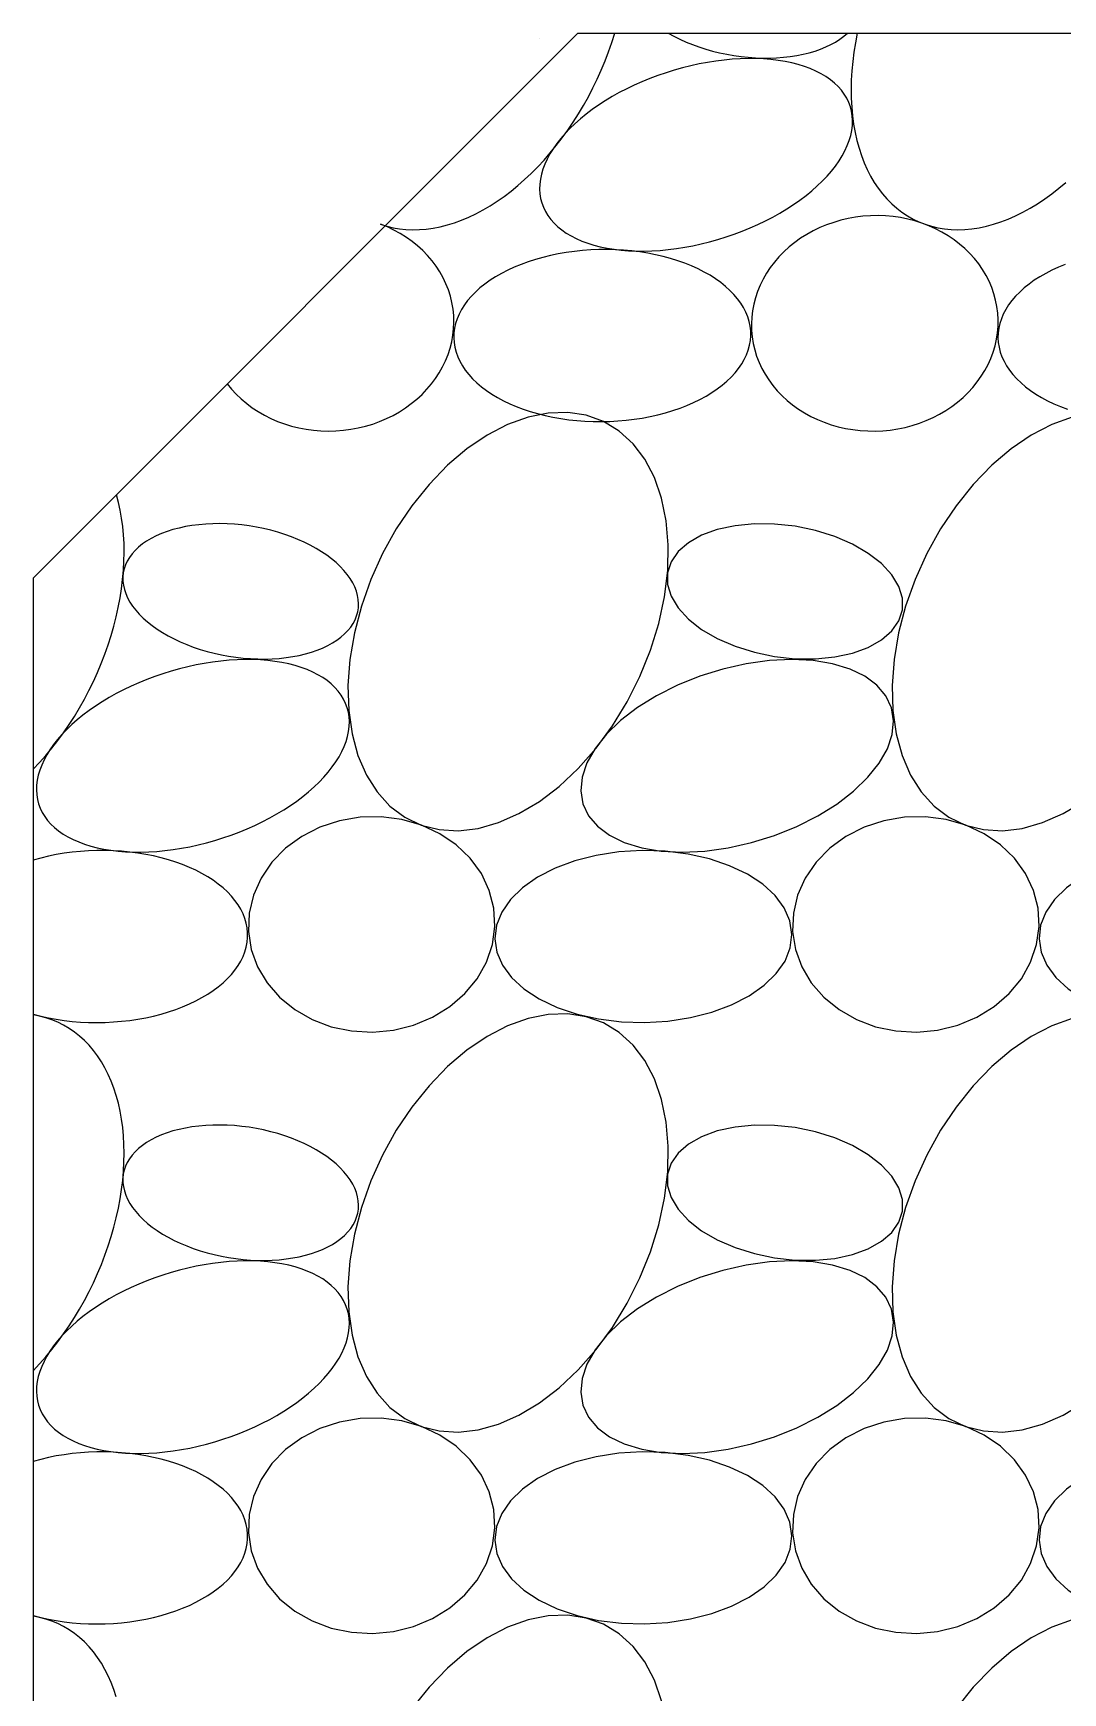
# Model space of a CAD drawing. Extents: x 10 to 698, y 9 to 300.
# Drawn here: x 646.261 to 648.152, y 139.733 to 142.779 of the extents above; entities that cross this region are included whole.
import ezdxf

# ---------------------------------------------------------------- set-up
doc = ezdxf.new("R2010")
doc.units = 0
doc.header["$LTSCALE"] = 0.5
doc.header["$MEASUREMENT"] = 0
doc.layers.get('0').update_dxf_attribs({"linetype": 'CONTINUOUS'})
doc.layers.add('A-DETL-MCUT', color=2, linetype='CONTINUOUS')
doc.layers.add('A-DETL-PATT', color=8, linetype='CONTINUOUS')

# ---------------------------------------------------------------- blocks, each defined once
blk = doc.blocks.new('BATT-01')
at = {"flags": 128}
for points in [[(-0.06648, 0.06741), (-0.07044, 0.06884), (-0.07469, 0.06949), (-0.07917, 0.06935), (-0.0838, 0.06843), (-0.0885, 0.06674), (-0.09321, 0.0643), (-0.09783, 0.06116), (-0.1023, 0.05738), (-0.10654, 0.053), (-0.11048, 0.04811), (-0.11406, 0.04278), (-0.11721, 0.0371), (-0.1199, 0.03117), (-0.12206, 0.02508), (-0.12368, 0.01893), (-0.12471, 0.01282), (-0.12515, 0.00685), (-0.12498, 0.00113), (-0.12421, -0.00426), (-0.12285, -0.00922), (-0.12093, -0.01368), (-0.11847, -0.01756), (-0.11552, -0.0208), (-0.11213, -0.02335), (-0.10834, -0.02515), (-0.10422, -0.0262), (-0.09985, -0.02645), (-0.09529, -0.02592), (-0.09061, -0.02461), (-0.0859, -0.02254), (-0.08122, -0.01975), (-0.07667, -0.01628), (-0.07231, -0.01219), (-0.06821, -0.00755), (-0.06444, -0.00243), (-0.06107, 0.00309), (-0.05814, 0.0089), (-0.05571, 0.01493), (-0.05382, 0.02106), (-0.05249, 0.0272), (-0.05176, 0.03325), (-0.05162, 0.03911), (-0.05209, 0.04467), (-0.05315, 0.04986), (-0.0548, 0.05458), (-0.05699, 0.05876), (-0.0597, 0.06233), (-0.06288, 0.06523)], [(-0.0518, 0.0327), (-0.0518, 0.03004), (-0.05098, 0.02734), (-0.04936, 0.02466), (-0.047, 0.02211), (-0.04397, 0.01974), (-0.04036, 0.01764), (-0.03627, 0.01587), (-0.03184, 0.01448), (-0.0272, 0.01352), (-0.02248, 0.01301), (-0.01783, 0.01297), (-0.0134, 0.0134), (-0.00932, 0.01429), (-0.00571, 0.0156), (-0.00268, 0.01731), (-0.00032, 0.01936), (0.00129, 0.02168), (0.00211, 0.02421), (0.00211, 0.02687), (0.00129, 0.02958), (-0.00032, 0.03225), (-0.00268, 0.03481), (-0.00571, 0.03717), (-0.00933, 0.03927), (-0.01341, 0.04104), (-0.01785, 0.04243), (-0.02249, 0.04339), (-0.02721, 0.0439), (-0.03185, 0.04395), (-0.03628, 0.04352), (-0.04037, 0.04263), (-0.04398, 0.04131), (-0.04701, 0.0396), (-0.04937, 0.03756), (-0.05098, 0.03523)], [(-0.07123, -0.0203), (-0.06995, -0.02303), (-0.0679, -0.02545), (-0.06514, -0.02751), (-0.06172, -0.02917), (-0.05772, -0.03038), (-0.05324, -0.03112), (-0.04836, -0.03137), (-0.0432, -0.03112), (-0.03788, -0.03039), (-0.03252, -0.02919), (-0.02722, -0.02754), (-0.02212, -0.02548), (-0.01732, -0.02307), (-0.01294, -0.02034), (-0.00907, -0.01737), (-0.00579, -0.01421), (-0.00319, -0.01095), (-0.00131, -0.00765), (-0.00021, -0.00438), (0.0001, -0.00123), (-0.00039, 0.00175), (-0.00167, 0.00448), (-0.00372, 0.0069), (-0.00648, 0.00897), (-0.0099, 0.01062), (-0.0139, 0.01183), (-0.01839, 0.01257), (-0.02326, 0.01282), (-0.02842, 0.01257), (-0.03374, 0.01184), (-0.03911, 0.01064), (-0.0444, 0.00899), (-0.0495, 0.00694), (-0.0543, 0.00452), (-0.05868, 0.00179), (-0.06255, -0.00118), (-0.06583, -0.00433), (-0.06843, -0.0076), (-0.07031, -0.0109), (-0.07141, -0.01417), (-0.07172, -0.01732)], [(-0.14801, -0.04955), (-0.14737, -0.05369), (-0.14593, -0.05767), (-0.14373, -0.06137), (-0.14085, -0.06468), (-0.13736, -0.06751), (-0.13336, -0.06978), (-0.12897, -0.07142), (-0.12431, -0.07238), (-0.11952, -0.07264), (-0.11473, -0.07219), (-0.11009, -0.07104), (-0.10573, -0.06923), (-0.10177, -0.0668), (-0.09833, -0.06383), (-0.0955, -0.06041), (-0.09337, -0.05662), (-0.09199, -0.05259), (-0.09142, -0.04842), (-0.09166, -0.04423), (-0.0927, -0.04016), (-0.09453, -0.03631), (-0.09708, -0.03279), (-0.10028, -0.0297), (-0.10403, -0.02715), (-0.10825, -0.02519), (-0.11279, -0.02388), (-0.11753, -0.02327), (-0.12233, -0.02336), (-0.12706, -0.02417), (-0.13158, -0.02565), (-0.13576, -0.02778), (-0.13947, -0.03049), (-0.14262, -0.0337), (-0.14511, -0.03732), (-0.14687, -0.04124), (-0.14784, -0.04536)], [(-0.09144, -0.05124), (-0.09098, -0.05432), (-0.08968, -0.05731), (-0.0876, -0.06014), (-0.08476, -0.06274), (-0.08125, -0.06504), (-0.07715, -0.06699), (-0.07257, -0.06854), (-0.06761, -0.06965), (-0.06239, -0.0703), (-0.05705, -0.07046), (-0.05172, -0.07014), (-0.04653, -0.06934), (-0.0416, -0.06809), (-0.03707, -0.0664), (-0.03303, -0.06433), (-0.02959, -0.06193), (-0.02683, -0.05925), (-0.02482, -0.05636), (-0.02362, -0.05333), (-0.02324, -0.05024), (-0.02371, -0.04716), (-0.025, -0.04416), (-0.02709, -0.04134), (-0.02993, -0.03874), (-0.03344, -0.03643), (-0.03753, -0.03448), (-0.04212, -0.03293), (-0.04708, -0.03182), (-0.0523, -0.03118), (-0.05763, -0.03101), (-0.06296, -0.03133), (-0.06816, -0.03213), (-0.07308, -0.03339), (-0.07762, -0.03507), (-0.08166, -0.03714), (-0.0851, -0.03955), (-0.08786, -0.04223), (-0.08986, -0.04512), (-0.09107, -0.04815)]]:
    blk.add_lwpolyline(points, close=True, dxfattribs=at)
blk = doc.blocks.new('*X267')
at = {"color": 0}
blk.add_line((647.1898, 142.7686), (647.1898, 142.7686), dxfattribs=at)

msp = doc.modelspace()

# ---------------------------------------------------------------- linework, layer by layer
at = {"layer": 'A-DETL-MCUT'}
for p, q in [((646.26087003, 141.77896613), (647.26087003, 142.77896613)), ((647.26087003, 142.77896613), (654.01087003, 142.77896613)), ((646.26087003, 141.77896613), (646.26087003, 134.77896613))]:
    msp.add_line(p, q, dxfattribs=at)
at = {"layer": 'A-DETL-PATT', "flags": 128}
for points in [[(646.89900071, 142.4283191), (646.91021388, 142.4247814), (646.9217208, 142.42199529), (646.93349856, 142.41996632), (646.94552371, 142.41869854), (646.95777229, 142.41819446), (646.9702199, 142.4184551), (646.98284177, 142.41947993), (646.99561274, 142.4212669), (647.00850739, 142.42381248), (647.02150004, 142.42711157), (647.0345648, 142.43115761), (647.04767566, 142.43594255), (647.0608065, 142.44145685), (647.07393117, 142.44768954), (647.08702354, 142.45462819), (647.10005753, 142.46225899), (647.11300718, 142.47056674), (647.12584669, 142.4795349), (647.13855051, 142.4891456), (647.15109331, 142.49937971), (647.16345014, 142.51021683), (647.17559637, 142.52163539), (647.18750781, 142.53361265), (647.19916075, 142.54612475), (647.21053196, 142.55914677), (647.22159882, 142.57265278), (647.23233927, 142.58661587), (647.24273192, 142.60100825), (647.25275608, 142.61580124), (647.26239177, 142.63096538), (647.27161982, 142.64647047), (647.28042184, 142.66228563), (647.2887803, 142.67837937), (647.29667856, 142.69471962), (647.30410088, 142.71127385), (647.31103248, 142.72800909), (647.31745955, 142.744892), (647.3233693, 142.76188897), (647.32874996, 142.77896613)], [(647.42720805, 142.77896613), (647.43760931, 142.77323827), (647.44848964, 142.76782503), (647.45980844, 142.76274661), (647.47152348, 142.75802197), (647.48359104, 142.75366874), (647.4959661, 142.74970315), (647.50860248, 142.74614001), (647.52145302, 142.74299261), (647.53446978, 142.7402727), (647.54760419, 142.73799043), (647.56080723, 142.7361543), (647.57402963, 142.73477118), (647.58722207, 142.73384622), (647.60033531, 142.73338287), (647.61332042, 142.73338287), (647.62612895, 142.73384622), (647.63871311, 142.73477118), (647.65102593, 142.7361543), (647.66302148, 142.73799043), (647.67465499, 142.7402727), (647.68588305, 142.74299261), (647.69666377, 142.74614001), (647.70695693, 142.74970315), (647.7167241, 142.75366874), (647.72592885, 142.75802197), (647.73453682, 142.76274661), (647.74251591, 142.76782503), (647.74983633, 142.77323827), (647.75647077, 142.77896613)], [(647.77427395, 142.77896613), (647.77086277, 142.76145476), (647.76805118, 142.74402864), (647.76584508, 142.72672427), (647.76424908, 142.70957788), (647.76326652, 142.69262538), (647.76289947, 142.6759023), (647.76314869, 142.65944363), (647.76401366, 142.64328387), (647.76549257, 142.62745685), (647.76758232, 142.61199573), (647.77027853, 142.59693287), (647.77357556, 142.58229984), (647.77746651, 142.56812727), (647.78194321, 142.55444486), (647.78699631, 142.54128125), (647.7926152, 142.52866402), (647.79878814, 142.51661959), (647.80550218, 142.50517319), (647.81274326, 142.49434879), (647.82049623, 142.48416907), (647.82874483, 142.47465533), (647.83747181, 142.46582752), (647.84665887, 142.45770411), (647.85628678, 142.45030212), (647.86633537, 142.44363705), (647.87678359, 142.43772287), (647.88760957, 142.43257195), (647.89879064, 142.42819509), (647.91030336, 142.42460146), (647.92212364, 142.42179857), (647.9342267, 142.41979231), (647.94658722, 142.41858687), (647.95917929, 142.41818477), (647.97197655, 142.41858687), (647.98495219, 142.41979231), (647.99807904, 142.42179857), (648.0113296, 142.42460146), (648.02467612, 142.42819509), (648.03809065, 142.43257195), (648.0515451, 142.43772287), (648.06501128, 142.44363705), (648.07846099, 142.45030212), (648.09186607, 142.45770411), (648.10519843, 142.46582752), (648.11843016, 142.47465533), (648.13153354, 142.48416907), (648.14448112, 142.49434879), (648.1572458, 142.50517319)], [(646.61740706, 142.13550316), (646.62531381, 142.12574983), (646.63389371, 142.11644372), (646.64311496, 142.10761932), (646.65294338, 142.09930933), (646.66334255, 142.09154455), (646.67427394, 142.08435376), (646.68569702, 142.07776361), (646.69756947, 142.07179851), (646.70984728, 142.06648058), (646.72248495, 142.06182953), (646.73543564, 142.05786259), (646.74865137, 142.05459446), (646.76208315, 142.05203726), (646.7756812, 142.05020046), (646.78939512, 142.04909087), (646.8031741, 142.0487126), (646.81696707, 142.04906706), (646.83072291, 142.05015293), (646.84439064, 142.05196618), (646.8579196, 142.0545001), (646.87125966, 142.0577453), (646.88436138, 142.06168974), (646.8971762, 142.06631882), (646.90965664, 142.07161537), (646.92175643, 142.07755976), (646.93343073, 142.08412997), (646.94463629, 142.09130165), (646.95533156, 142.09904821), (646.96547692, 142.10734095), (646.97503476, 142.11614914), (646.98396967, 142.12544012), (646.99224852, 142.13517948), (646.99984064, 142.14533111), (647.0067179, 142.15585738), (647.01285479, 142.1667193), (647.01822859, 142.17787661), (647.02281937, 142.18928795), (647.02661012, 142.20091103), (647.02958679, 142.21270278), (647.03173835, 142.2246195), (647.03305683, 142.23661703), (647.03353733, 142.24865089), (647.03317809, 142.2606765), (647.03198042, 142.27264928), (647.02994878, 142.28452486), (647.02709068, 142.29625924), (647.02341672, 142.30780892), (647.01894052, 142.3191311), (647.01367867, 142.33018382), (647.00765066, 142.34092611), (647.00087884, 142.35131817), (646.9933883, 142.36132149), (646.9852068, 142.37089898), (646.97636467, 142.38001515), (646.96689467, 142.38863623), (646.9568319, 142.39673025), (646.94621366, 142.40426723), (646.93507929, 142.41121923), (646.92347006, 142.41756048), (646.91142899, 142.42326749), (646.89900071, 142.4283191)], [(648.15628408, 142.35470366), (648.14381968, 142.34958192), (648.13185482, 142.34407202), (648.12042649, 142.338191), (648.10957, 142.33195703), (648.09931892, 142.32538939), (648.08970493, 142.31850837), (648.08075775, 142.31133525), (648.07250502, 142.30389219), (648.06497227, 142.2962022), (648.05818278, 142.28828905), (648.05215752, 142.28017721), (648.04691513, 142.27189173), (648.0424718, 142.26345824), (648.03884128, 142.25490279), (648.03603478, 142.24625185), (648.03406098, 142.23753213), (648.03292598, 142.2287706), (648.03263329, 142.21999434), (648.0331838, 142.21123048), (648.03457583, 142.20250609), (648.03680507, 142.19384816), (648.03986462, 142.18528344), (648.04374504, 142.1768384), (648.04843432, 142.16853914), (648.05391797, 142.16041133), (648.06017905, 142.15248008), (648.06719819, 142.14476991), (648.07495371, 142.13730464), (648.08342163, 142.13010736), (648.09257578, 142.12320031), (648.10238787, 142.11660484), (648.11282755, 142.11034134), (648.12386258, 142.10442916), (648.13545883, 142.09888657), (648.14758047, 142.09373073), (648.16019002, 142.08897755)], [(646.26087003, 141.42793842), (646.27264085, 141.44039827), (646.28413212, 141.45337875), (646.29532072, 141.46685376), (646.30618414, 141.48079617), (646.31670053, 141.49517795), (646.32684873, 141.50997015), (646.33660833, 141.52514301), (646.34595968, 141.54066602), (646.35488397, 141.55650794), (646.36336326, 141.57263689), (646.37138047, 141.58902044), (646.37891949, 141.60562561), (646.38596515, 141.62241901), (646.39250326, 141.63936685), (646.39852068, 141.65643502), (646.4040053, 141.6735892), (646.40894608, 141.69079486), (646.41333309, 141.70801741), (646.4171575, 141.72522217), (646.42041162, 141.74237455), (646.42308889, 141.75944004), (646.42518394, 141.7763843), (646.42669255, 141.79317324), (646.42761167, 141.80977308), (646.42793948, 141.82615044), (646.42767529, 141.84227236), (646.42681965, 141.8581064), (646.42537428, 141.87362071), (646.42334208, 141.88878409), (646.42072715, 141.90356601), (646.41753474, 141.91793675), (646.41377128, 141.93186739)], [(646.26087003, 140.97841421), (646.27465133, 140.9748716), (646.28876477, 140.9717813), (646.30316667, 140.96915288), (646.31781246, 140.96699448), (646.33265681, 140.96531277), (646.34765379, 140.96411296), (646.36275698, 140.96339876), (646.37791964, 140.96317237), (646.39309486, 140.96343452), (646.40823566, 140.96418437), (646.42329519, 140.96541961), (646.43822685, 140.96713641), (646.45298442, 140.96932948), (646.46752225, 140.971992), (646.48179532, 140.97511576), (646.49575949, 140.97869108), (646.50937152, 140.98270689), (646.5225893, 140.98715077), (646.53537192, 140.99200896), (646.54767982, 140.99726644), (646.55947491, 141.00290693), (646.57072069, 141.00891297), (646.58138236, 141.01526598), (646.59142692, 141.02194629), (646.60082329, 141.02893324), (646.60954239, 141.0362052), (646.61755723, 141.04373967), (646.62484302, 141.05151333), (646.6313772, 141.05950212), (646.63713956, 141.06768132), (646.64211225, 141.07602561), (646.6462799, 141.08450918), (646.6496296, 141.09310577), (646.65215099, 141.10178878), (646.65383626, 141.11053133), (646.6546802, 141.11930637), (646.6546802, 141.12808674), (646.65383626, 141.13684527), (646.65215099, 141.14555486), (646.6496296, 141.15418855), (646.6462799, 141.16271962), (646.64211225, 141.17112167), (646.63713956, 141.1793687), (646.6313772, 141.18743519), (646.62484302, 141.19529618), (646.61755723, 141.20292733), (646.60954239, 141.21030503), (646.60082329, 141.21740645), (646.59142692, 141.22420961), (646.58138236, 141.23069346), (646.57072069, 141.23683794), (646.55947491, 141.24262402), (646.54767982, 141.2480338), (646.53537192, 141.25305054), (646.5225893, 141.25765872), (646.50937152, 141.26184406), (646.49575949, 141.26559363), (646.48179532, 141.26889582), (646.46752225, 141.2717404), (646.45298442, 141.27411858), (646.43822685, 141.27602299), (646.42329519, 141.27744774), (646.40823566, 141.27838843), (646.39309486, 141.27884213), (646.37791964, 141.27880745), (646.36275698, 141.2782845), (646.34765379, 141.27727489), (646.33265681, 141.27578174), (646.31781246, 141.27380969), (646.30316667, 141.27136482), (646.28876477, 141.26845471), (646.27465133, 141.26508836), (646.26087003, 141.2612762)], [(646.26087003, 140.32421972), (646.27266586, 140.33670693), (646.28418088, 140.34971695), (646.29539184, 140.36322351), (646.30627608, 140.37719931), (646.3168116, 140.39161611), (646.32697713, 140.40644479), (646.33675211, 140.42165538), (646.34611681, 140.43721715), (646.3550523, 140.45309866), (646.36354052, 140.46926782), (646.37156432, 140.48569196), (646.3791075, 140.5023379), (646.38615481, 140.51917199), (646.39269201, 140.53616023), (646.3987059, 140.5532683), (646.40418432, 140.57046162), (646.40911621, 140.58770546), (646.41349159, 140.60496498), (646.41730163, 140.6222053), (646.42053863, 140.63939159), (646.42319605, 140.65648912), (646.42526853, 140.67346335), (646.42675186, 140.69027999), (646.42764306, 140.70690505), (646.42794033, 140.72330494), (646.42764306, 140.73944653), (646.42675186, 140.7552972), (646.42526853, 140.77082493), (646.42319605, 140.78599835), (646.42053863, 140.80078679), (646.41730163, 140.81516037), (646.41349159, 140.82909006), (646.40911621, 140.84254771), (646.40418432, 140.85550613), (646.3987059, 140.86793913), (646.39269201, 140.87982159), (646.38615481, 140.89112951), (646.3791075, 140.90184004), (646.37156432, 140.91193154), (646.36354052, 140.92138361), (646.3550523, 140.93017716), (646.34611681, 140.93829443), (646.33675211, 140.94571901), (646.32697713, 140.95243589), (646.3168116, 140.95843152), (646.30627608, 140.96369377), (646.29539184, 140.96821201), (646.28418088, 140.97197711), (646.27266586, 140.97498147), (646.26087003, 140.97721902)], [(646.26087003, 139.87469551), (646.27465133, 139.8711529), (646.28876477, 139.86806261), (646.30316667, 139.86543419), (646.31781246, 139.86327578), (646.33265681, 139.86159407), (646.34765379, 139.86039426), (646.36275698, 139.85968006), (646.37791964, 139.85945368), (646.39309486, 139.85971582), (646.40823566, 139.86046567), (646.42329519, 139.86170091), (646.43822685, 139.86341772), (646.45298442, 139.86561078), (646.46752225, 139.86827331), (646.48179532, 139.87139706), (646.49575949, 139.87497238), (646.50937152, 139.87898819), (646.5225893, 139.88343207), (646.53537192, 139.88829027), (646.54767982, 139.89354774), (646.55947491, 139.89918823), (646.57072069, 139.90519427), (646.58138236, 139.91154728), (646.59142692, 139.9182276), (646.60082329, 139.92521455), (646.60954239, 139.93248651), (646.61755723, 139.94002098), (646.62484302, 139.94779463), (646.6313772, 139.95578342), (646.63713956, 139.96396262), (646.64211225, 139.97230692), (646.6462799, 139.98079049), (646.6496296, 139.98938708), (646.65215099, 139.99807008), (646.65383626, 140.00681263), (646.6546802, 140.01558767), (646.6546802, 140.02436804), (646.65383626, 140.03312657), (646.65215099, 140.04183616), (646.6496296, 140.05046985), (646.6462799, 140.05900092), (646.64211225, 140.06740297), (646.63713956, 140.07565001), (646.6313772, 140.0837165), (646.62484302, 140.09157748), (646.61755723, 140.09920863), (646.60954239, 140.10658633), (646.60082329, 140.11368776), (646.59142692, 140.12049092), (646.58138236, 140.12697477), (646.57072069, 140.13311924), (646.55947491, 140.13890532), (646.54767982, 140.1443151), (646.53537192, 140.14933184), (646.5225893, 140.15394002), (646.50937152, 140.15812537), (646.49575949, 140.16187494), (646.48179532, 140.16517712), (646.46752225, 140.1680217), (646.45298442, 140.17039988), (646.43822685, 140.17230429), (646.42329519, 140.17372905), (646.40823566, 140.17466973), (646.39309486, 140.17512344), (646.37791964, 140.17508876), (646.36275698, 140.1745658), (646.34765379, 140.17355619), (646.33265681, 140.17206305), (646.31781246, 140.17009099), (646.30316667, 140.16764612), (646.28876477, 140.16473601), (646.27465133, 140.16136967), (646.26087003, 140.1575575)], [(646.41349159, 139.72537137), (646.40911621, 139.73882902), (646.40418432, 139.75178743), (646.3987059, 139.76422043), (646.39269201, 139.7761029), (646.38615481, 139.78741082), (646.3791075, 139.79812135), (646.37156432, 139.80821284), (646.36354052, 139.81766491), (646.3550523, 139.82645847), (646.34611681, 139.83457573), (646.33675211, 139.84200031), (646.32697713, 139.8487172), (646.3168116, 139.85471282), (646.30627608, 139.85997507), (646.29539184, 139.86449331), (646.28418088, 139.86825842), (646.27266586, 139.87126278), (646.26087003, 139.87350032)]]:
    msp.add_lwpolyline(points, dxfattribs=at)
for points in [[(647.19488975, 142.46750751), (647.19782849, 142.45948145), (647.20156214, 142.45172815), (647.2060801, 142.4442696), (647.21136957, 142.43712694), (647.21741556, 142.43032041), (647.22420092, 142.4238693), (647.23170643, 142.41779191), (647.23991081, 142.41210546), (647.2487908, 142.40682607), (647.25832123, 142.4019687), (647.26847509, 142.39754713), (647.2792236, 142.39357388), (647.29053628, 142.39006022), (647.30238107, 142.38701611), (647.3147244, 142.38445018), (647.32753127, 142.3823697), (647.34076538, 142.38078057), (647.35438922, 142.37968729), (647.36836418, 142.37909296), (647.38265063, 142.37899927), (647.39720809, 142.37940648), (647.41199528, 142.38031344), (647.42697029, 142.38171758), (647.44209068, 142.38361491), (647.45731357, 142.38600007), (647.47259583, 142.38886628), (647.48789413, 142.39220542), (647.50316511, 142.39600803), (647.51836548, 142.40026333), (647.53345215, 142.40495926), (647.54838236, 142.4100825), (647.56311378, 142.41561854), (647.57760467, 142.42155168), (647.59181394, 142.4278651), (647.60570131, 142.43454091), (647.61922742, 142.44156018), (647.63235394, 142.44890302), (647.64504364, 142.45654861), (647.65726056, 142.46447528), (647.66897007, 142.47266056), (647.68013898, 142.48108125), (647.69073563, 142.48971348), (647.70072998, 142.49853278), (647.7100937, 142.50751416), (647.71880025, 142.51663214), (647.72682495, 142.5258609), (647.73414505, 142.53517426), (647.7407398, 142.54454583), (647.74659051, 142.55394904), (647.7516806, 142.56335723), (647.75599563, 142.57274375), (647.75952338, 142.58208198), (647.76225384, 142.59134546), (647.76417927, 142.60050791), (647.76529423, 142.60954338), (647.76559554, 142.61842625), (647.76508235, 142.62713134), (647.76375612, 142.63563398), (647.7616206, 142.64391005), (647.75868186, 142.65193611), (647.75494822, 142.65968941), (647.75043025, 142.66714796), (647.74514078, 142.67429062), (647.7390948, 142.68109715), (647.73230943, 142.68754826), (647.72480392, 142.69362565), (647.71659954, 142.6993121), (647.70771955, 142.70459149), (647.69818912, 142.70944886), (647.68803526, 142.71387043), (647.67728676, 142.71784368), (647.66597407, 142.72135734), (647.65412928, 142.72440145), (647.64178596, 142.72696738), (647.62897909, 142.72904786), (647.61574497, 142.73063699), (647.60212113, 142.73173027), (647.58814617, 142.7323246), (647.57385972, 142.73241829), (647.55930227, 142.73201108), (647.54451508, 142.73110412), (647.52954006, 142.72969998), (647.51441968, 142.72780265), (647.49919678, 142.72541749), (647.48391452, 142.72255128), (647.46861622, 142.71921214), (647.45334524, 142.71540953), (647.43814488, 142.71115423), (647.42305821, 142.7064583), (647.408128, 142.70133506), (647.39339657, 142.69579902), (647.37890569, 142.68986588), (647.36469642, 142.68355246), (647.35080904, 142.67687665), (647.33728293, 142.66985738), (647.32415642, 142.66251454), (647.31146672, 142.65486895), (647.29924979, 142.64694228), (647.28754028, 142.638757), (647.27637137, 142.63033631), (647.26577472, 142.62170408), (647.25578037, 142.61288478), (647.24641665, 142.6039034), (647.2377101, 142.59478542), (647.2296854, 142.58555666), (647.2223653, 142.5762433), (647.21577055, 142.56687174), (647.20991984, 142.55746852), (647.20482975, 142.54806033), (647.20051472, 142.53867381), (647.19698698, 142.52933558), (647.19425651, 142.5200721), (647.19233108, 142.51090965), (647.19121613, 142.50187418), (647.19091482, 142.49299131), (647.191428, 142.48428622), (647.19275424, 142.47578359)], [(647.58007516, 142.23350298), (647.58118274, 142.22149957), (647.58312808, 142.20958888), (647.58590397, 142.19781522), (647.58950006, 142.18622237), (647.59390298, 142.17485348), (647.59909635, 142.16375082), (647.60506086, 142.15295572), (647.61177431, 142.14250831), (647.61921173, 142.13244748), (647.62734545, 142.12281064), (647.63614521, 142.11363364), (647.64557829, 142.10495063), (647.65560958, 142.09679391), (647.66620177, 142.08919381), (647.67731545, 142.08217861), (647.68890929, 142.07577442), (647.70094015, 142.07000505), (647.71336328, 142.06489196), (647.72613246, 142.06045418), (647.73920018, 142.05670821), (647.75251785, 142.053668), (647.76603591, 142.05134484), (647.77970408, 142.04974739), (647.7934715, 142.04888158), (647.80728697, 142.04875064), (647.82109909, 142.04935505), (647.83485648, 142.05069257), (647.84850795, 142.05275822), (647.86200273, 142.05554431), (647.87529062, 142.05904048), (647.88832217, 142.06323372), (647.90104892, 142.06810844), (647.91342352, 142.07364651), (647.92539993, 142.07982731), (647.93693361, 142.08662785), (647.94798164, 142.09402285), (647.95850293, 142.10198478), (647.96845833, 142.11048403), (647.97781081, 142.11948898), (647.98652559, 142.12896613), (647.99457023, 142.13888023), (648.00191482, 142.14919439), (648.00853203, 142.15987025), (648.01439724, 142.17086809), (648.01948864, 142.182147), (648.02378729, 142.19366502), (648.02727718, 142.2053793), (648.02994536, 142.21724627), (648.03178187, 142.22922177), (648.0327799, 142.24126127), (648.03293573, 142.25331996), (648.03224879, 142.26535299), (648.03072162, 142.27731561), (648.0283599, 142.2891633), (648.02517244, 142.30085199), (648.02117107, 142.3123382), (648.01637069, 142.3235792), (648.01078915, 142.33453318), (648.00444722, 142.34515938), (647.9973685, 142.35541827), (647.9895793, 142.36527169), (647.98110862, 142.37468298), (647.97198796, 142.38361714), (647.96225125, 142.39204093), (647.95193471, 142.39992301), (647.94107672, 142.40723405), (647.92971768, 142.41394687), (647.91789983, 142.42003649), (647.90566715, 142.42548025), (647.89306513, 142.4302579), (647.88014067, 142.43435168), (647.86694183, 142.43774635), (647.85351773, 142.44042928), (647.83991829, 142.4423905), (647.82619411, 142.4436227), (647.81239624, 142.44412131), (647.79857602, 142.44388446), (647.78478485, 142.44291304), (647.77107405, 142.44121067), (647.7574946, 142.43878367), (647.74409704, 142.43564108), (647.73093119, 142.43179458), (647.71804605, 142.42725849), (647.70548953, 142.42204968), (647.69330836, 142.41618752), (647.68154785, 142.40969383), (647.67025174, 142.40259276), (647.65946207, 142.39491072), (647.64921896, 142.3866763), (647.63956052, 142.37792013), (647.63052269, 142.36867477), (647.62213908, 142.35897464), (647.61444088, 142.3488558), (647.60745674, 142.3383559), (647.60121262, 142.32751401), (647.59573177, 142.31637045), (647.59103456, 142.30496668), (647.58713847, 142.29334513), (647.58405801, 142.28154902), (647.58180462, 142.26962224), (647.58038668, 142.25760915), (647.57980948, 142.24555445)], [(647.0331952, 142.21999434), (647.03374572, 142.21123048), (647.03513775, 142.20250609), (647.03736699, 142.19384816), (647.04042654, 142.18528344), (647.04430695, 142.1768384), (647.04899624, 142.16853914), (647.05447989, 142.16041133), (647.06074096, 142.15248008), (647.06776011, 142.14476991), (647.07551563, 142.13730464), (647.08398355, 142.13010736), (647.0931377, 142.12320031), (647.10294978, 142.11660484), (647.11338947, 142.11034134), (647.12442449, 142.10442916), (647.13602075, 142.09888657), (647.14814238, 142.09373073), (647.16075193, 142.08897755), (647.17381043, 142.08464172), (647.1872775, 142.08073666), (647.20111153, 142.07727444), (647.21526975, 142.07426574), (647.22970839, 142.07171988), (647.24438284, 142.06964472), (647.25924774, 142.06804668), (647.27425713, 142.0669307), (647.28936462, 142.06630022), (647.30452352, 142.06615719), (647.31968697, 142.06650206), (647.33480811, 142.06733376), (647.34984019, 142.06864972), (647.36473675, 142.07044587), (647.37945174, 142.07271666), (647.39393969, 142.07545508), (647.40815581, 142.07865265), (647.42205616, 142.08229949), (647.43559778, 142.08638434), (647.4487388, 142.09089456), (647.46143862, 142.09581621), (647.47365797, 142.10113409), (647.48535909, 142.10683175), (647.49650581, 142.11289159), (647.50706367, 142.11929487), (647.51700005, 142.1260218), (647.52628422, 142.13305158), (647.5348875, 142.1403625), (647.54278329, 142.14793195), (647.54994718, 142.15573653), (647.55635703, 142.16375213), (647.56199303, 142.17195396), (647.56683776, 142.18031668), (647.57087625, 142.18881443), (647.574096, 142.19742095), (647.57648708, 142.20610964), (647.57804208, 142.21485364), (647.5787562, 142.22362592), (647.57862724, 142.23239938), (647.57765559, 142.24114688), (647.57584426, 142.2498414), (647.57319884, 142.25845606), (647.56972752, 142.26696423), (647.56544101, 142.27533961), (647.56035258, 142.28355632), (647.55447794, 142.29158895), (647.54783527, 142.29941269), (647.54044508, 142.30700334), (647.53233022, 142.31433745), (647.52351578, 142.32139234), (647.514029, 142.32814621), (647.5038992, 142.33457819), (647.49315769, 142.34066838), (647.48183768, 142.34639798), (647.46997415, 142.35174926), (647.45760378, 142.35670569), (647.44476479, 142.36125195), (647.43149688, 142.36537398), (647.41784105, 142.36905905), (647.40383952, 142.37229576), (647.38953556, 142.37507411), (647.37497338, 142.37738551), (647.360198, 142.37922282), (647.34525509, 142.38058036), (647.33019082, 142.38145393), (647.31505178, 142.38184083), (647.29988474, 142.38173987), (647.28473659, 142.38115136), (647.26965416, 142.38007712), (647.25468405, 142.37852046), (647.23987255, 142.3764862), (647.22526543, 142.37398063), (647.21090785, 142.37101149), (647.19684418, 142.36758796), (647.18311789, 142.36372062), (647.16977141, 142.35942143), (647.156846, 142.35470366), (647.1443816, 142.34958192), (647.13241674, 142.34407202), (647.1209884, 142.338191), (647.11013192, 142.33195703), (647.09988084, 142.32538939), (647.09026685, 142.31850837), (647.08131966, 142.31133525), (647.07306694, 142.30389219), (647.06553419, 142.2962022), (647.05874469, 142.28828905), (647.05271944, 142.28017721), (647.04747705, 142.27189173), (647.04303372, 142.26345824), (647.0394032, 142.25490279), (647.0365967, 142.24625185), (647.0346229, 142.23753213), (647.0334879, 142.2287706)], [(646.4263339, 141.78854408), (646.42558098, 141.78104918), (646.42566526, 141.77345188), (646.4265864, 141.76578158), (646.42834084, 141.75806795), (646.4309218, 141.75034082), (646.43431929, 141.74263011), (646.43852017, 141.73496563), (646.44350818, 141.72737704), (646.44926402, 141.71989371), (646.45576543, 141.71254457), (646.46298726, 141.70535807), (646.47090156, 141.698362), (646.47947771, 141.69158343), (646.48868254, 141.6850486), (646.49848044, 141.67878277), (646.5088335, 141.67281019), (646.51970166, 141.66715397), (646.53104288, 141.66183599), (646.54281327, 141.65687683), (646.55496732, 141.65229567), (646.56745798, 141.64811023), (646.58023694, 141.64433671), (646.59325476, 141.6409897), (646.60646108, 141.63808216), (646.6198048, 141.63562533), (646.63323429, 141.63362873), (646.64669761, 141.63210006), (646.66014267, 141.63104525), (646.67351744, 141.63046838), (646.68677019, 141.63037168), (646.69984963, 141.63075553), (646.71270518, 141.63161843), (646.7252871, 141.63295706), (646.7375467, 141.63476622), (646.74943656, 141.63703893), (646.76091068, 141.63976639), (646.77192466, 141.64293804), (646.7824359, 141.64654163), (646.79240373, 141.6505632), (646.80178959, 141.65498719), (646.81055716, 141.6597965), (646.81867252, 141.66497251), (646.82610429, 141.6704952), (646.8328237, 141.67634321), (646.83880475, 141.6824939), (646.84402432, 141.68892349), (646.84846221, 141.6956071), (646.85210124, 141.70251887), (646.85492734, 141.70963206), (646.85692957, 141.71691915), (646.8581002, 141.72435195), (646.85843468, 141.7319017), (646.85793173, 141.73953919), (646.85659329, 141.74723488), (646.85442454, 141.754959), (646.85143387, 141.76268165), (646.84763284, 141.77037297), (646.84303618, 141.77800319), (646.83766165, 141.7855428), (646.83153006, 141.79296263), (646.82466512, 141.80023397), (646.8170934, 141.80732868), (646.80884418, 141.81421933), (646.79994938, 141.82087926), (646.79044342, 141.82728269), (646.78036307, 141.83340485), (646.76974732, 141.83922206), (646.75863726, 141.84471182), (646.74707586, 141.84985287), (646.73510785, 141.85462534), (646.72277953, 141.85901077), (646.7101386, 141.86299217), (646.69723397, 141.86655416), (646.68411556, 141.86968295), (646.67083412, 141.87236643), (646.65744103, 141.87459422), (646.64398811, 141.87635771), (646.63052742, 141.87765007), (646.61711101, 141.87846631), (646.60379081, 141.87880325), (646.59061834, 141.87865961), (646.57764457, 141.87803594), (646.56491968, 141.87693464), (646.55249291, 141.87535998), (646.54041234, 141.87331806), (646.5287247, 141.87081677), (646.5174752, 141.86786578), (646.50670738, 141.86447652), (646.49646289, 141.8606621), (646.48678137, 141.85643728), (646.47770026, 141.85181839), (646.46925471, 141.84682331), (646.46147738, 141.84147137), (646.45439837, 141.83578327), (646.44804506, 141.82978102), (646.44244204, 141.82348783), (646.43761098, 141.81692806), (646.43357056, 141.81012708), (646.43033643, 141.80311121), (646.4279211, 141.79590759)], [(646.2708685, 141.36453281), (646.27380725, 141.35650675), (646.27754089, 141.34875345), (646.28205885, 141.3412949), (646.28734832, 141.33415224), (646.29339431, 141.32734571), (646.30017967, 141.32089461), (646.30768518, 141.31481721), (646.31588956, 141.30913076), (646.32476955, 141.30385137), (646.33429999, 141.29899401), (646.34445385, 141.29457243), (646.35520235, 141.29059919), (646.36651503, 141.28708553), (646.37835982, 141.28404142), (646.39070315, 141.28147549), (646.40351002, 141.279395), (646.41674413, 141.27780587), (646.43036798, 141.27671259), (646.44434293, 141.27611827), (646.45862938, 141.27602457), (646.47318684, 141.27643179), (646.48797403, 141.27733875), (646.50294904, 141.27874288), (646.51806943, 141.28064022), (646.53329233, 141.28302537), (646.54857458, 141.28589158), (646.56387288, 141.28923072), (646.57914386, 141.29303334), (646.59434423, 141.29728864), (646.6094309, 141.30198456), (646.62436111, 141.30710781), (646.63909254, 141.31264384), (646.65358342, 141.31857698), (646.66779269, 141.3248904), (646.68168006, 141.33156621), (646.69520618, 141.33858548), (646.70833269, 141.34592832), (646.72102239, 141.35357391), (646.73323931, 141.36150058), (646.74494883, 141.36968586), (646.75611774, 141.37810655), (646.76671439, 141.38673879), (646.77670873, 141.39555809), (646.78607246, 141.40453946), (646.79477901, 141.41365745), (646.8028037, 141.4228862), (646.8101238, 141.43219956), (646.81671856, 141.44157113), (646.82256927, 141.45097434), (646.82765935, 141.46038254), (646.83197438, 141.46976906), (646.83550213, 141.47910729), (646.83823259, 141.48837076), (646.84015803, 141.49753322), (646.84127298, 141.50656869), (646.84157429, 141.51545155), (646.8410611, 141.52415664), (646.83973487, 141.53265928), (646.83759936, 141.54093536), (646.83466061, 141.54896142), (646.83092697, 141.55671471), (646.82640901, 141.56417326), (646.82111954, 141.57131593), (646.81507355, 141.57812246), (646.80828819, 141.58457356), (646.80078268, 141.59065095), (646.7925783, 141.5963374), (646.78369831, 141.60161679), (646.77416787, 141.60647416), (646.76401401, 141.61089573), (646.75326551, 141.61486898), (646.74195283, 141.61838264), (646.73010804, 141.62142675), (646.71776471, 141.62399268), (646.70495784, 141.62607316), (646.69172373, 141.62766229), (646.67809988, 141.62875557), (646.66412493, 141.6293499), (646.64983847, 141.62944359), (646.63528102, 141.62903638), (646.62049383, 141.62812942), (646.60551882, 141.62672528), (646.59039843, 141.62482795), (646.57517553, 141.6224428), (646.55989328, 141.61957659), (646.54459497, 141.61623744), (646.529324, 141.61243483), (646.51412363, 141.60817953), (646.49903696, 141.6034836), (646.48410675, 141.59836036), (646.46937532, 141.59282432), (646.45488444, 141.58689118), (646.44067517, 141.58057776), (646.4267878, 141.57390196), (646.41326168, 141.56688268), (646.40013517, 141.55953985), (646.38744547, 141.55189426), (646.37522855, 141.54396758), (646.36351903, 141.5357823), (646.35235012, 141.52736161), (646.34175347, 141.51872938), (646.33175912, 141.50991008), (646.3223954, 141.50092871), (646.31368885, 141.49181072), (646.30566416, 141.48258197), (646.29834406, 141.47326861), (646.2917493, 141.46389704), (646.28589859, 141.45449383), (646.28080851, 141.44508563), (646.27649347, 141.43569911), (646.27296573, 141.42636088), (646.27023527, 141.41709741), (646.26830983, 141.40793495), (646.26719488, 141.39889948), (646.26689357, 141.39001661), (646.26740676, 141.38131152), (646.26873299, 141.37280889)], [(646.4263339, 140.68482539), (646.42558098, 140.67733049), (646.42566526, 140.66973319), (646.4265864, 140.66206288), (646.42834084, 140.65434925), (646.4309218, 140.64662213), (646.43431929, 140.63891141), (646.43852017, 140.63124693), (646.44350818, 140.62365835), (646.44926402, 140.61617501), (646.45576543, 140.60882587), (646.46298726, 140.60163937), (646.47090156, 140.5946433), (646.47947771, 140.58786474), (646.48868254, 140.5813299), (646.49848044, 140.57506407), (646.5088335, 140.56909149), (646.51970166, 140.56343528), (646.53104288, 140.5581173), (646.54281327, 140.55315813), (646.55496732, 140.54857697), (646.56745798, 140.54439153), (646.58023694, 140.54061801), (646.59325476, 140.537271), (646.60646108, 140.53436346), (646.6198048, 140.53190664), (646.63323429, 140.52991003), (646.64669761, 140.52838136), (646.66014267, 140.52732656), (646.67351744, 140.52674969), (646.68677019, 140.52665299), (646.69984963, 140.52703683), (646.71270518, 140.52789974), (646.7252871, 140.52923836), (646.7375467, 140.53104753), (646.74943656, 140.53332023), (646.76091068, 140.53604769), (646.77192466, 140.53921935), (646.7824359, 140.54282293), (646.79240373, 140.5468445), (646.80178959, 140.55126849), (646.81055716, 140.5560778), (646.81867252, 140.56125381), (646.82610429, 140.56677651), (646.8328237, 140.57262451), (646.83880475, 140.57877521), (646.84402432, 140.5852048), (646.84846221, 140.5918884), (646.85210124, 140.59880017), (646.85492734, 140.60591336), (646.85692957, 140.61320045), (646.8581002, 140.62063325), (646.85843468, 140.628183), (646.85793173, 140.6358205), (646.85659329, 140.64351619), (646.85442454, 140.6512403), (646.85143387, 140.65896296), (646.84763284, 140.66665427), (646.84303618, 140.6742845), (646.83766165, 140.6818241), (646.83153006, 140.68924393), (646.82466512, 140.69651527), (646.8170934, 140.70360999), (646.80884418, 140.71050064), (646.79994938, 140.71716056), (646.79044342, 140.72356399), (646.78036307, 140.72968615), (646.76974732, 140.73550336), (646.75863726, 140.74099312), (646.74707586, 140.74613418), (646.73510785, 140.75090665), (646.72277953, 140.75529207), (646.7101386, 140.75927348), (646.69723397, 140.76283546), (646.68411556, 140.76596425), (646.67083412, 140.76864773), (646.65744103, 140.77087553), (646.64398811, 140.77263902), (646.63052742, 140.77393138), (646.61711101, 140.77474761), (646.60379081, 140.77508456), (646.59061834, 140.77494092), (646.57764457, 140.77431724), (646.56491968, 140.77321594), (646.55249291, 140.77164129), (646.54041234, 140.76959936), (646.5287247, 140.76709807), (646.5174752, 140.76414709), (646.50670738, 140.76075783), (646.49646289, 140.75694341), (646.48678137, 140.75271858), (646.47770026, 140.74809969), (646.46925471, 140.74310462), (646.46147738, 140.73775268), (646.45439837, 140.73206458), (646.44804506, 140.72606232), (646.44244204, 140.71976914), (646.43761098, 140.71320936), (646.43357056, 140.70640839), (646.43033643, 140.69939252), (646.4279211, 140.69218889)], [(646.2708685, 140.26081411), (646.27380725, 140.25278805), (646.27754089, 140.24503476), (646.28205885, 140.23757621), (646.28734832, 140.23043354), (646.29339431, 140.22362701), (646.30017967, 140.21717591), (646.30768518, 140.21109852), (646.31588956, 140.20541207), (646.32476955, 140.20013268), (646.33429999, 140.19527531), (646.34445385, 140.19085374), (646.35520235, 140.18688049), (646.36651503, 140.18336683), (646.37835982, 140.18032272), (646.39070315, 140.17775679), (646.40351002, 140.17567631), (646.41674413, 140.17408718), (646.43036798, 140.1729939), (646.44434293, 140.17239957), (646.45862938, 140.17230588), (646.47318684, 140.17271309), (646.48797403, 140.17362005), (646.50294904, 140.17502419), (646.51806943, 140.17692152), (646.53329233, 140.17930667), (646.54857458, 140.18217288), (646.56387288, 140.18551203), (646.57914386, 140.18931464), (646.59434423, 140.19356994), (646.6094309, 140.19826587), (646.62436111, 140.20338911), (646.63909254, 140.20892515), (646.65358342, 140.21485829), (646.66779269, 140.22117171), (646.68168006, 140.22784751), (646.69520618, 140.23486679), (646.70833269, 140.24220962), (646.72102239, 140.24985521), (646.73323931, 140.25778189), (646.74494883, 140.26596717), (646.75611774, 140.27438786), (646.76671439, 140.28302009), (646.77670873, 140.29183939), (646.78607246, 140.30082076), (646.79477901, 140.30993875), (646.8028037, 140.3191675), (646.8101238, 140.32848086), (646.81671856, 140.33785243), (646.82256927, 140.34725564), (646.82765935, 140.35666384), (646.83197438, 140.36605036), (646.83550213, 140.37538859), (646.83823259, 140.38465206), (646.84015803, 140.39381452), (646.84127298, 140.40284999), (646.84157429, 140.41173286), (646.8410611, 140.42043795), (646.83973487, 140.42894058), (646.83759936, 140.43721666), (646.83466061, 140.44524272), (646.83092697, 140.45299602), (646.82640901, 140.46045457), (646.82111954, 140.46759723), (646.81507355, 140.47440376), (646.80828819, 140.48085486), (646.80078268, 140.48693226), (646.7925783, 140.49261871), (646.78369831, 140.4978981), (646.77416787, 140.50275546), (646.76401401, 140.50717704), (646.75326551, 140.51115028), (646.74195283, 140.51466394), (646.73010804, 140.51770805), (646.71776471, 140.52027398), (646.70495784, 140.52235447), (646.69172373, 140.5239436), (646.67809988, 140.52503688), (646.66412493, 140.5256312), (646.64983847, 140.5257249), (646.63528102, 140.52531768), (646.62049383, 140.52441072), (646.60551882, 140.52300659), (646.59039843, 140.52110925), (646.57517553, 140.5187241), (646.55989328, 140.51585789), (646.54459497, 140.51251875), (646.529324, 140.50871613), (646.51412363, 140.50446083), (646.49903696, 140.49976491), (646.48410675, 140.49464166), (646.46937532, 140.48910563), (646.45488444, 140.48317249), (646.44067517, 140.47685907), (646.4267878, 140.47018326), (646.41326168, 140.46316399), (646.40013517, 140.45582115), (646.38744547, 140.44817556), (646.37522855, 140.44024889), (646.36351903, 140.43206361), (646.35235012, 140.42364292), (646.34175347, 140.41501068), (646.33175912, 140.40619138), (646.3223954, 140.39721001), (646.31368885, 140.38809202), (646.30566416, 140.37886327), (646.29834406, 140.36954991), (646.2917493, 140.36017834), (646.28589859, 140.35077513), (646.28080851, 140.34136693), (646.27649347, 140.33198041), (646.27296573, 140.32264218), (646.27023527, 140.31337871), (646.26830983, 140.30421625), (646.26719488, 140.29518078), (646.26689357, 140.28629792), (646.26740676, 140.27759283), (646.26873299, 140.26909019)]]:
    msp.add_lwpolyline(points, close=True, dxfattribs=at)

# ---------------------------------------------------------------- block references
at = {"layer": 'A-DETL-PATT', "linetype": 'Continuous'}
msp.add_blockref('*X267', (0, 0), dxfattribs=at)
at = {"layer": 'A-DETL-PATT', "xscale": 8, "yscale": 8, "zscale": 8}
for p in [(647.84015964, 141.52692581), (648.83959772, 141.52692581), (647.84015964, 140.42320712), (648.83959772, 140.42320712), (647.84015964, 139.31948842), (648.83959772, 139.31948842)]:
    msp.add_blockref('BATT-01', p, dxfattribs=at)

doc.saveas('drawing.dxf')
